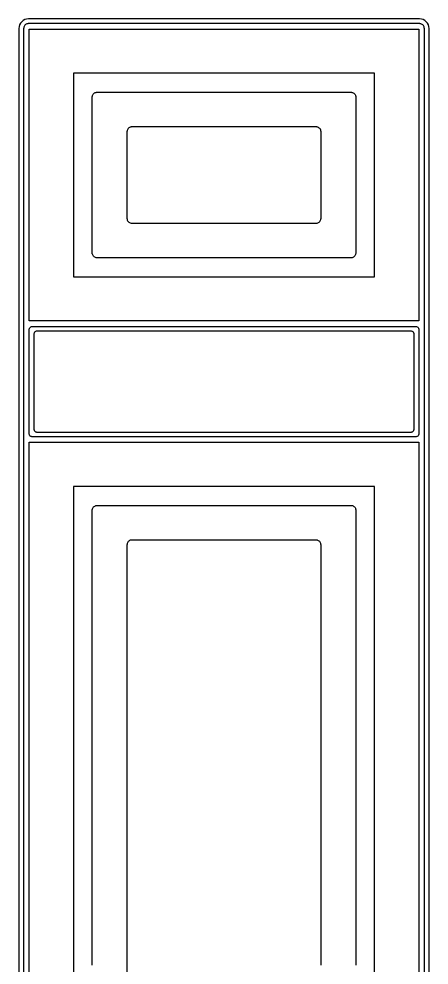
# Model space of a CAD drawing. Header units: millimetres. Extents: x 15277 to 15537, y 15262 to 16462.
# Drawn here: x 15277 to 15537, y 15862 to 16462 of the extents above; entities that cross this region are included whole.
import ezdxf

# ---------------------------------------------------------------- set-up
doc = ezdxf.new("R2010")
doc.units = ezdxf.units.MM

msp = doc.modelspace()

# ---------------------------------------------------------------- linework, layer by layer
for points in [[(15533.94, 16383.11), (15533.94, 16414.6), (15533.94, 16446.09), (15533.94, 16447.52), (15533.94, 16448.95), (15533.94, 16449.67), (15533.94, 16450.38), (15533.94, 16451.1), (15533.94, 16451.81), (15533.94, 16452.53, 0.000689), (15533.94, 16453.25, -0.000344), (15533.94, 16454.68, 0.001365), (15533.94, 16456.11, 0.006433), (15533.94, 16456.26, 0.01287), (15533.93, 16456.41, 0.050138), (15533.8, 16457.01, 0.088465), (15533.31, 16457.94, 0.088707), (15532.53, 16458.65, 0.076097), (15531.69, 16459.01, 0.025329), (15531.4, 16459.07, 0.011085), (15531.25, 16459.09, 0.011421), (15531.09, 16459.1, 0.008035), (15530.94, 16459.11, 0.001987), (15529.1, 16459.11, -0.001), (15528.18, 16459.11), (15527.72, 16459.11), (15527.26, 16459.11), (15526.79, 16459.11), (15526.33, 16459.11), (15525.41, 16459.11), (15524.49, 16459.11), (15523.57, 16459.11), (15520.34, 16459.11), (15517.12, 16459.11), (15513.89, 16459.11), (15510.67, 16459.11), (15497.76, 16459.11), (15490.16, 16459.11), (15482.56, 16459.11), (15474.96, 16459.11), (15467.35, 16459.11), (15452.15, 16459.11), (15436.94, 16459.11), (15376.94, 16459.11), (15336.39, 16459.11), (15295.84, 16459.11), (15294, 16459.11), (15292.16, 16459.11), (15291.24, 16459.11), (15290.31, 16459.11), (15289.39, 16459.11), (15288.47, 16459.11), (15288.01, 16459.11), (15287.55, 16459.11), (15287.09, 16459.11), (15286.63, 16459.11), (15286.17, 16459.11), (15285.71, 16459.11, -0.001), (15284.79, 16459.11, 0.001861), (15282.94, 16459.11, 0.00324), (15282.79, 16459.1, 0.009705), (15282.64, 16459.09, 0.049314), (15282.04, 16458.97, 0.088628), (15281.11, 16458.48, 0.088391), (15280.4, 16457.7, 0.075461), (15280.04, 16456.86, 0.024603), (15279.98, 16456.56, 0.012967), (15279.96, 16456.41, 0.016068), (15279.95, 16456.26, 0.003226), (15279.94, 16456.11, 0.001364), (15279.94, 16454.68, -0.000341), (15279.94, 16453.25, 0.000684), (15279.94, 16452.53), (15279.94, 16451.81), (15279.94, 16451.1), (15279.94, 16450.38), (15279.94, 16446.18), (15279.94, 16441.97), (15279.94, 16433.56, 0.000004), (15279.94, 16433.3), (15279.94, 16433.04), (15279.94, 16432.51), (15279.94, 16431.46), (15279.94, 16429.36), (15279.94, 16425.16), (15279.94, 16423.05), (15279.94, 16422.53, -0.000929), (15279.94, 16422), (15279.94, 16420.95), (15279.94, 16416.75), (15279.94, 16412.54), (15279.94, 16411.49, 0.00001), (15279.94, 16410.96), (15279.94, 16410.44), (15279.94, 16408.34), (15279.94, 16404.13), (15279.94, 16403.08, 0.00005), (15279.94, 16402.56), (15279.94, 16402.03), (15279.94, 16399.93), (15279.94, 16395.72), (15279.94, 16394.67, 0.00001), (15279.94, 16394.15), (15279.94, 16393.62), (15279.94, 16391.52), (15279.94, 16383.11), (15279.94, 16343.11), (15279.94, 15381.11)], [(15530.94, 16462.11), (15282.94, 16462.11, 0.414219), (15276.94, 16456.11), (15276.94, 15268.11, 0.414219), (15282.94, 15262.11), (15530.94, 15262.11, 0.414219), (15536.94, 15268.11), (15536.94, 16456.11, 0.414223), (15530.94, 16462.11)], [(15490.44, 16343.11), (15490.44, 16330.09), (15490.44, 16317.08), (15490.44, 16316.5), (15490.44, 16315.92), (15490.44, 16315.63), (15490.44, 16315.34), (15490.44, 16315.05, -0.001689), (15490.44, 16314.76), (15490.44, 16314.48, 0.001688), (15490.44, 16314.19, -0.00085), (15490.44, 16313.61, -0.006431), (15490.44, 16313.46, -0.012895), (15490.43, 16313.3, -0.05007), (15490.3, 16312.71, -0.088979), (15489.81, 16311.77, -0.088777), (15489.03, 16311.06, -0.076306), (15488.19, 16310.7, -0.024535), (15487.9, 16310.64, -0.009476), (15487.75, 16310.62, -0.015777), (15487.59, 16310.61, -0.012855), (15487.44, 16310.61, -0.002219), (15486.45, 16310.61, 0.000493), (15485.46, 16310.61), (15485.21, 16310.61), (15484.97, 16310.61), (15484.47, 16310.61), (15483.98, 16310.61), (15483.48, 16310.61), (15477.66, 16310.61), (15471.85, 16310.61), (15466.03, 16310.61), (15460.21, 16310.61), (15448.57, 16310.61), (15442.76, 16310.61), (15436.94, 16310.61), (15376.94, 16310.61), (15355.16, 16310.61), (15333.37, 16310.61), (15331.89, 16310.61), (15330.4, 16310.61), (15329.91, 16310.61), (15329.41, 16310.61, -0.00074), (15328.42, 16310.61), (15328.17, 16310.61), (15327.93, 16310.61, 0.00074), (15327.43, 16310.61, -0.002219), (15326.44, 16310.61, -0.01125), (15326.29, 16310.61, -0.014546), (15326.14, 16310.62, -0.049314), (15325.54, 16310.75, -0.08929), (15324.61, 16311.24, -0.088796), (15323.9, 16312.02, -0.076026), (15323.54, 16312.86, -0.02626), (15323.48, 16313.15, -0.012967), (15323.46, 16313.3, -0.01612), (15323.45, 16313.46, -0.006431), (15323.44, 16313.61, -0.001688), (15323.44, 16314.19, 0.001692), (15323.44, 16314.48), (15323.44, 16314.76, -0.001686), (15323.44, 16315.05), (15323.44, 16315.34), (15323.44, 16317.08), (15323.44, 16318.81), (15323.44, 16322.28, 0.000078), (15323.44, 16322.5), (15323.44, 16322.72), (15323.44, 16323.15), (15323.44, 16324.02), (15323.44, 16325.76), (15323.44, 16327.49), (15323.44, 16327.92, -0.000006), (15323.44, 16328.36), (15323.44, 16329.23), (15323.44, 16330.96), (15323.44, 16331.4, -0.000006), (15323.44, 16331.83), (15323.44, 16332.7), (15323.44, 16334.43), (15323.44, 16334.87, -0.000006), (15323.44, 16335.3), (15323.44, 16336.17), (15323.44, 16339.64, -0.000025), (15323.44, 16339.85), (15323.44, 16340.07), (15323.44, 16340.51), (15323.44, 16341.37), (15323.44, 16343.11), (15323.44, 16383.11), (15323.44, 16396.12), (15323.44, 16409.14), (15323.44, 16409.72), (15323.44, 16410.29), (15323.44, 16410.58), (15323.44, 16410.87), (15323.44, 16411.16), (15323.44, 16411.45, 0.00085), (15323.44, 16412.03, -0.001686), (15323.44, 16412.61, -0.006453), (15323.45, 16412.76, -0.016068), (15323.46, 16412.91, -0.050138), (15323.58, 16413.51, -0.089447), (15324.07, 16414.44, -0.088596), (15324.86, 16415.15, -0.074938), (15325.69, 16415.51, -0.025205), (15325.99, 16415.57, -0.011605), (15326.14, 16415.59, -0.009705), (15326.29, 16415.6, -0.00324), (15326.44, 16415.61, -0.001479), (15327.43, 16415.61, 0.000986), (15328.42, 16415.61), (15328.92, 16415.61), (15329.41, 16415.61), (15329.66, 16415.61), (15329.91, 16415.61), (15330.4, 16415.61), (15336.22, 16415.61), (15342.04, 16415.61), (15347.86, 16415.61), (15353.67, 16415.61), (15365.31, 16415.61), (15376.94, 16415.61), (15436.94, 16415.61), (15458.72, 16415.61), (15480.51, 16415.61), (15482, 16415.61), (15482.74, 16415.61), (15483.48, 16415.61), (15483.98, 16415.61), (15484.47, 16415.61), (15484.97, 16415.61), (15485.21, 16415.61), (15485.46, 16415.61, 0.00074), (15486.45, 16415.61, -0.001479), (15487.44, 16415.61, -0.008035), (15487.59, 16415.6, -0.010957), (15487.75, 16415.59, -0.049979), (15488.34, 16415.47, -0.088539), (15489.28, 16414.98, -0.088773), (15489.99, 16414.2, -0.076069), (15490.35, 16413.36, -0.026202), (15490.41, 16413.06, -0.012925), (15490.43, 16412.91, -0.012896), (15490.44, 16412.76, -0.006433), (15490.44, 16412.61, -0.00085), (15490.44, 16412.03, 0.001689), (15490.44, 16411.74), (15490.44, 16411.45), (15490.44, 16411.16), (15490.44, 16410.87), (15490.44, 16410.62, 0.00193), (15490.44, 16410.37), (15490.44, 16409.86), (15490.44, 16408.85), (15490.44, 16406.82), (15490.44, 16402.77), (15490.44, 16402.16), (15490.44, 16402.01, -0.00003), (15490.44, 16401.85), (15490.44, 16401.55), (15490.44, 16400.32), (15490.44, 16399.7), (15490.44, 16399.55, -0.00003), (15490.44, 16399.39), (15490.44, 16399.09), (15490.44, 16397.86), (15490.44, 16395.4), (15490.44, 16394.79), (15490.44, 16394.63, 0.003177), (15490.44, 16394.48), (15490.44, 16394.17), (15490.44, 16392.94), (15490.44, 16388.02, 0.000004), (15490.44, 16387.72), (15490.44, 16387.41), (15490.44, 16386.8), (15490.44, 16385.57), (15490.44, 16383.11), (15490.44, 16343.11)], [(15345.44, 16383.11), (15345.44, 16343.11), (15345.44, 16339.73), (15345.44, 16336.36), (15345.44, 16336.21), (15345.44, 16336.06), (15345.44, 16335.98), (15345.44, 16335.91), (15345.44, 16335.83), (15345.44, 16335.76, 0.000005), (15345.44, 16335.61, 0.00971), (15345.45, 16335.46, 0.01612), (15345.46, 16335.3, 0.062838), (15345.63, 16334.57, 0.089388), (15346.17, 16333.65, 0.089152), (15346.99, 16332.99, 0.088727), (15347.99, 16332.64, 0.010014), (15348.14, 16332.62, 0.014546), (15348.29, 16332.61, 0.008035), (15348.44, 16332.61, 0.002178), (15349, 16332.61), (15349.28, 16332.61), (15349.56, 16332.61, 0.00131), (15350.12, 16332.61), (15351.45, 16332.61), (15352.77, 16332.61), (15354.1, 16332.61), (15355.43, 16332.61), (15356.76, 16332.61), (15358.08, 16332.61), (15360.74, 16332.61), (15362.76, 16332.61), (15364.79, 16332.61), (15366.82, 16332.61), (15368.84, 16332.61), (15372.89, 16332.61), (15376.94, 16332.61), (15436.94, 16332.61), (15449.51, 16332.61), (15462.09, 16332.61), (15462.65, 16332.61), (15463.21, 16332.61), (15463.49, 16332.61), (15463.77, 16332.61), (15464.04, 16332.61), (15464.32, 16332.61), (15464.6, 16332.61, -0.001801), (15464.88, 16332.61, 0.001311), (15465.44, 16332.61, 0.008034), (15465.59, 16332.61, 0.014447), (15465.75, 16332.62, 0.050501), (15466.34, 16332.75, 0.088806), (15467.28, 16333.24, 0.088922), (15467.99, 16334.02, 0.076563), (15468.35, 16334.86, 0.03701), (15468.43, 16335.3, 0.012895), (15468.44, 16335.46, 0.00971), (15468.44, 16335.61, 0.003237), (15468.44, 16335.76), (15468.44, 16335.83), (15468.44, 16335.91, 0.000544), (15468.44, 16337.71), (15468.44, 16339.51), (15468.44, 16339.96, 0.000089), (15468.44, 16340.18), (15468.44, 16340.41), (15468.44, 16340.86, 0.000098), (15468.44, 16341.08), (15468.44, 16341.31), (15468.44, 16341.76, 0.000098), (15468.44, 16341.98), (15468.44, 16342.21), (15468.44, 16343.11), (15468.44, 16383.11), (15468.44, 16386.48), (15468.44, 16389.86), (15468.44, 16390.01), (15468.44, 16390.16), (15468.44, 16390.23), (15468.44, 16390.31), (15468.44, 16390.38), (15468.44, 16390.46, 0.000022), (15468.44, 16390.61, 0.009711), (15468.44, 16390.76, 0.01287), (15468.43, 16390.91, 0.062822), (15468.26, 16391.65, 0.088373), (15467.72, 16392.56, 0.08848), (15466.9, 16393.23, 0.088837), (15465.9, 16393.57, 0.011085), (15465.75, 16393.59, 0.011421), (15465.59, 16393.6, 0.008035), (15465.44, 16393.61, 0.001311), (15464.88, 16393.61, -0.000437), (15464.6, 16393.61), (15464.32, 16393.61), (15464.04, 16393.61), (15463.77, 16393.61), (15462.44, 16393.61), (15461.11, 16393.61), (15459.78, 16393.61), (15458.46, 16393.61), (15455.8, 16393.61), (15453.15, 16393.61), (15449.09, 16393.61), (15445.04, 16393.61), (15440.99, 16393.61), (15436.94, 16393.61), (15376.94, 16393.61), (15364.37, 16393.61), (15351.8, 16393.61), (15351.24, 16393.61), (15350.68, 16393.61), (15350.4, 16393.61, -0.000437), (15350.12, 16393.61), (15349.84, 16393.61), (15349.56, 16393.61, -0.001311), (15349, 16393.61, 0.000437), (15348.44, 16393.61, 0.006446), (15348.29, 16393.6, 0.009705), (15348.14, 16393.59, 0.049314), (15347.54, 16393.47, 0.088628), (15346.61, 16392.98, 0.088391), (15345.9, 16392.2, 0.07594), (15345.54, 16391.36, 0.038135), (15345.46, 16390.91, 0.016068), (15345.45, 16390.76, 0.00971), (15345.44, 16390.61, 0.000013), (15345.44, 16390.46), (15345.44, 16390.38), (15345.44, 16390.31, 0.000545), (15345.44, 16388.51), (15345.44, 16386.71), (15345.44, 16386.26, 0.000022), (15345.44, 16386.03), (15345.44, 16385.81), (15345.44, 16385.36, 0.000003), (15345.44, 16385.13), (15345.44, 16384.91), (15345.44, 16384.46, 0.000003), (15345.44, 16384.23), (15345.44, 16384.01), (15345.44, 16383.11)], [(15436.94, 16197.11), (15376.94, 16197.11), (15337.47, 16197.11), (15298, 16197.11), (15296.21, 16197.11), (15294.41, 16197.11), (15293.52, 16197.11), (15293.07, 16197.11), (15292.62, 16197.11), (15291.72, 16197.11), (15290.82, 16197.11), (15289.93, 16197.11), (15289.48, 16197.11), (15289.03, 16197.11, -0.000408), (15288.58, 16197.11), (15288.13, 16197.11, 0.001213), (15287.24, 16197.11, -0.002306), (15285.44, 16197.11, -0.011676), (15285.32, 16197.11, -0.023025), (15285.19, 16197.12, -0.047507), (15284.82, 16197.21, -0.095497), (15284.17, 16197.57, -0.094685), (15283.69, 16198.14, -0.078807), (15283.48, 16198.73, -0.015709), (15283.46, 16198.86, -0.01172), (15283.45, 16198.98, -0.007752), (15283.44, 16199.05), (15283.44, 16199.11, -0.002264), (15283.44, 16200.4, 0.000382), (15283.44, 16201.7, -0.000755), (15283.44, 16202.34), (15283.44, 16202.99, 0.000755), (15283.44, 16203.64), (15283.44, 16204.28, -0.000159), (15283.44, 16207.36, 0.000953), (15283.44, 16210.43, -0.000039), (15283.44, 16210.62), (15283.44, 16210.82), (15283.44, 16211.2), (15283.44, 16211.97), (15283.44, 16213.51), (15283.44, 16216.58), (15283.44, 16222.73), (15283.44, 16225.8), (15283.44, 16227.34), (15283.44, 16228.1), (15283.44, 16228.49, -0.000015), (15283.44, 16228.87), (15283.44, 16241.17), (15283.44, 16247.31, 0.000099), (15283.44, 16247.51), (15283.44, 16247.7), (15283.44, 16248.08), (15283.44, 16248.85), (15283.44, 16250.39), (15283.44, 16253.46), (15283.44, 16254.76), (15283.44, 16255.4), (15283.44, 16255.73), (15283.44, 16255.89, 0.000128), (15283.44, 16256.05, -0.000031), (15283.44, 16256.21), (15283.44, 16256.37), (15283.44, 16256.7), (15283.44, 16257.34), (15283.44, 16258.64), (15283.44, 16259.28), (15283.44, 16259.93), (15283.44, 16260.58), (15283.44, 16261.23), (15283.44, 16261.87, -0.000756), (15283.44, 16262.52, 0.000382), (15283.44, 16263.81, -0.002263), (15283.44, 16265.11, -0.00778), (15283.45, 16265.23, -0.019516), (15283.46, 16265.36, -0.061312), (15283.58, 16265.84, -0.094163), (15283.98, 16266.48, -0.094053), (15284.59, 16266.92, -0.062832), (15285.07, 16267.07, -0.014414), (15285.19, 16267.09, -0.017278), (15285.32, 16267.1, -0.005791), (15285.44, 16267.11, -0.001913), (15287.24, 16267.11, 0.000408), (15289.03, 16267.11), (15289.93, 16267.11), (15290.82, 16267.11, 0.000408), (15292.62, 16267.11), (15297.1, 16267.11), (15299.35, 16267.11), (15301.59, 16267.11), (15311.01, 16267.11), (15320.43, 16267.11), (15329.85, 16267.11), (15339.27, 16267.11), (15358.1, 16267.11), (15367.52, 16267.11), (15376.94, 16267.11), (15436.94, 16267.11), (15476.41, 16267.11), (15515.88, 16267.11), (15517.68, 16267.11), (15519.47, 16267.11), (15520.37, 16267.11), (15521.27, 16267.11), (15522.16, 16267.11), (15522.61, 16267.11), (15523.06, 16267.11, -0.000408), (15524.85, 16267.11, 0.000408), (15526.65, 16267.11, -0.002041), (15528.44, 16267.11, -0.009677), (15528.57, 16267.1, -0.019276), (15528.69, 16267.09, -0.047507), (15529.06, 16267.01, -0.09439), (15529.72, 16266.65, -0.09452), (15530.19, 16266.07, -0.078807), (15530.41, 16265.48, -0.015709), (15530.43, 16265.36, -0.019517), (15530.44, 16265.23, -0.011672), (15530.44, 16265.11, -0.002264), (15530.44, 16263.81, 0.000755), (15530.44, 16262.52, -0.000755), (15530.44, 16261.87), (15530.44, 16261.23), (15530.44, 16260.58), (15530.44, 16259.93), (15530.44, 16256.86), (15530.44, 16253.78), (15530.44, 16247.64, -0.000108), (15530.44, 16247.45), (15530.44, 16247.25), (15530.44, 16246.87), (15530.44, 16246.1), (15530.44, 16244.56), (15530.44, 16241.49), (15530.44, 16239.95), (15530.44, 16239.57, 0.001271), (15530.44, 16239.19), (15530.44, 16238.42), (15530.44, 16235.34), (15530.44, 16232.27), (15530.44, 16231.5, -0.001274), (15530.44, 16231.12), (15530.44, 16230.73), (15530.44, 16229.2), (15530.44, 16226.12), (15530.44, 16225.35, -0.001272), (15530.44, 16224.97), (15530.44, 16224.59), (15530.44, 16223.05), (15530.44, 16219.98), (15530.44, 16219.21, -0.001272), (15530.44, 16218.82), (15530.44, 16218.44), (15530.44, 16216.9), (15530.44, 16210.76), (15530.44, 16208.17), (15530.44, 16205.58), (15530.44, 16204.93), (15530.44, 16204.28), (15530.44, 16203.64), (15530.44, 16202.99), (15530.44, 16202.34, -0.000755), (15530.44, 16201.7, 0.000755), (15530.44, 16200.4, -0.002265), (15530.44, 16199.11, -0.007751), (15530.44, 16198.98, -0.015634), (15530.43, 16198.86, -0.046556), (15530.34, 16198.49, -0.093778), (15529.98, 16197.83, -0.094204), (15529.41, 16197.36, -0.079376), (15528.82, 16197.14, -0.015812), (15528.69, 16197.12, -0.023263), (15528.57, 16197.11, -0.011676), (15528.44, 16197.11, -0.002041), (15526.65, 16197.11, 0.00051), (15524.85, 16197.11, -0.000408), (15523.06, 16197.11), (15522.16, 16197.11), (15521.27, 16197.11), (15519.02, 16197.11), (15516.78, 16197.11), (15514.54, 16197.11), (15512.3, 16197.11), (15502.88, 16197.11), (15493.46, 16197.11), (15484.04, 16197.11), (15474.62, 16197.11), (15455.78, 16197.11), (15446.36, 16197.11), (15436.94, 16197.11)], [(15436.94, 16200.11), (15475.12, 16200.11), (15513.29, 16200.11), (15515.03, 16200.11), (15516.77, 16200.11), (15517.63, 16200.11), (15518.07, 16200.11), (15518.5, 16200.11), (15519.37, 16200.11), (15520.24, 16200.11, 0.000422), (15521.97, 16200.11), (15522.4, 16200.11), (15522.84, 16200.11, -0.000844), (15523.71, 16200.11, 0.002532), (15525.44, 16200.11, 0.008023), (15525.5, 16200.11, 0.011659), (15525.57, 16200.11, 0.017716), (15525.69, 16200.12, 0.047248), (15526.06, 16200.21, 0.094192), (15526.72, 16200.57, 0.094032), (15527.19, 16201.14, 0.079513), (15527.41, 16201.73, 0.011891), (15527.43, 16201.86, 0.015617), (15527.44, 16201.98, 0.007751), (15527.44, 16202.11, 0.002076), (15527.44, 16203.28, -0.00083), (15527.44, 16204.46, 0.00083), (15527.44, 16205.05), (15527.44, 16205.64), (15527.44, 16206.23), (15527.44, 16206.81, 0.000167), (15527.44, 16209.76, -0.000996), (15527.44, 16212.7, 0.00003), (15527.44, 16212.88), (15527.44, 16213.06), (15527.44, 16213.43), (15527.44, 16214.17), (15527.44, 16215.64), (15527.44, 16218.58), (15527.44, 16230.34), (15527.44, 16233.28), (15527.44, 16234.02, 0.001328), (15527.44, 16234.39), (15527.44, 16234.76), (15527.44, 16236.23), (15527.44, 16239.17), (15527.44, 16239.9, 0.000041), (15527.44, 16240.27), (15527.44, 16240.64), (15527.44, 16242.11), (15527.44, 16245.05), (15527.44, 16245.78, 0.001328), (15527.44, 16246.15), (15527.44, 16246.52), (15527.44, 16247.99), (15527.44, 16253.87), (15527.44, 16255.05), (15527.44, 16256.23), (15527.44, 16256.81), (15527.44, 16257.4), (15527.44, 16257.99), (15527.44, 16258.58), (15527.44, 16259.17, 0.000831), (15527.44, 16259.76, -0.00083), (15527.44, 16260.93, 0.00249), (15527.44, 16262.11, 0.007815), (15527.44, 16262.23, 0.019517), (15527.43, 16262.36, 0.04518), (15527.34, 16262.73, 0.094466), (15526.98, 16263.38, 0.094205), (15526.41, 16263.86, 0.079073), (15525.82, 16264.07, 0.013396), (15525.69, 16264.09, 0.017041), (15525.57, 16264.1, 0.009773), (15525.44, 16264.11, 0.00211), (15523.71, 16264.11, -0.000422), (15521.97, 16264.11, 0.000507), (15520.24, 16264.11), (15519.8, 16264.11), (15519.37, 16264.11), (15518.5, 16264.11), (15515.9, 16264.11), (15513.29, 16264.11), (15510.69, 16264.11), (15508.09, 16264.11), (15499.19, 16264.11), (15490.3, 16264.11), (15481.41, 16264.11), (15472.51, 16264.11), (15454.73, 16264.11), (15445.83, 16264.11), (15436.94, 16264.11), (15376.94, 16264.11), (15338.77, 16264.11), (15300.59, 16264.11), (15298.85, 16264.11), (15297.12, 16264.11), (15296.25, 16264.11), (15295.38, 16264.11), (15294.52, 16264.11), (15294.08, 16264.11), (15293.65, 16264.11, 0.000507), (15291.91, 16264.11, -0.000422), (15290.18, 16264.11, 0.00211), (15288.44, 16264.11, 0.009773), (15288.32, 16264.1, 0.017517), (15288.19, 16264.09, 0.046403), (15287.82, 16264.01, 0.094778), (15287.17, 16263.65, 0.094701), (15286.69, 16263.07, 0.078807), (15286.48, 16262.48, 0.015708), (15286.46, 16262.36, 0.011726), (15286.45, 16262.23, 0.007815), (15286.44, 16262.11, 0.00166), (15286.44, 16260.93, -0.000415), (15286.44, 16259.76, 0.00083), (15286.44, 16259.17), (15286.44, 16258.58, -0.00083), (15286.44, 16257.99), (15286.44, 16257.4, 0.000166), (15286.44, 16254.46, -0.000996), (15286.44, 16251.52, 0.000001), (15286.44, 16251.34), (15286.44, 16251.15), (15286.44, 16250.78), (15286.44, 16250.05), (15286.44, 16248.58), (15286.44, 16245.64), (15286.44, 16233.87), (15286.44, 16230.93), (15286.44, 16230.2, 0.000012), (15286.44, 16229.83), (15286.44, 16229.46), (15286.44, 16227.99), (15286.44, 16225.05), (15286.44, 16224.31, 0.000012), (15286.44, 16223.95), (15286.44, 16223.58), (15286.44, 16222.11), (15286.44, 16219.17), (15286.44, 16218.43, 0.000012), (15286.44, 16218.06), (15286.44, 16217.7), (15286.44, 16216.23), (15286.44, 16210.34), (15286.44, 16209.17), (15286.44, 16207.99), (15286.44, 16207.4), (15286.44, 16206.81), (15286.44, 16206.23), (15286.44, 16205.64), (15286.44, 16205.05, 0.00083), (15286.44, 16204.46, -0.000415), (15286.44, 16203.28, 0.00166), (15286.44, 16202.11), (15286.44, 16202.05, 0.007752), (15286.45, 16201.98, 0.015625), (15286.46, 16201.86, 0.047866), (15286.54, 16201.49, 0.094369), (15286.9, 16200.83, 0.094204), (15287.48, 16200.36, 0.078961), (15288.07, 16200.14, 0.016329), (15288.19, 16200.12, 0.017516), (15288.32, 16200.11, 0.01246), (15288.38, 16200.11, 0.008295), (15288.44, 16200.11, 0.002532), (15290.18, 16200.11, -0.000844), (15291.05, 16200.11), (15291.48, 16200.11), (15291.91, 16200.11), (15292.35, 16200.11), (15292.78, 16200.11), (15293.65, 16200.11, -0.000507), (15295.38, 16200.11), (15297.99, 16200.11), (15300.59, 16200.11), (15305.8, 16200.11), (15314.69, 16200.11), (15323.58, 16200.11), (15332.48, 16200.11), (15341.37, 16200.11), (15359.16, 16200.11), (15368.05, 16200.11), (15376.94, 16200.11), (15436.94, 16200.11)], [(15323.44, 15862.11), (15323.44, 15888.1), (15323.44, 15894.6), (15323.44, 15896.23), (15323.44, 15896.63, -0.002405), (15323.44, 15896.83), (15323.44, 15897.04), (15323.44, 15897.85), (15323.44, 15901.1), (15323.44, 15914.1), (15323.44, 15940.09), (15323.44, 15946.59), (15323.44, 15948.21), (15323.44, 15948.62, -0.002405), (15323.44, 15948.82), (15323.44, 15949.03), (15323.44, 15949.84), (15323.44, 15953.09), (15323.44, 15966.08), (15323.44, 16070.06), (15323.44, 16080.13), (15323.44, 16090.2), (15323.44, 16095.23), (15323.44, 16100.26, 0.003108), (15323.44, 16100.42), (15323.44, 16100.58), (15323.44, 16100.89), (15323.44, 16101.52), (15323.44, 16102.78), (15323.44, 16105.3), (15323.44, 16107.82), (15323.44, 16109.08), (15323.44, 16109.7), (15323.44, 16110.02), (15323.44, 16110.18, -0.000012), (15323.44, 16110.33, -0.003106), (15323.44, 16110.49), (15323.44, 16110.65), (15323.44, 16110.96), (15323.44, 16111.59), (15323.44, 16112.85), (15323.44, 16115.37), (15323.44, 16117.89), (15323.44, 16119.14), (15323.44, 16119.77), (15323.44, 16120.09), (15323.44, 16120.25, 0.000023), (15323.44, 16120.4), (15323.44, 16122.92), (15323.44, 16123.55, 0.000107), (15323.44, 16123.86), (15323.44, 16124.18), (15323.44, 16125.44), (15323.44, 16126.07, 0.000107), (15323.44, 16126.38), (15323.44, 16126.7), (15323.44, 16127.32), (15323.44, 16127.64), (15323.44, 16127.8, -0.000012), (15323.44, 16127.95, 0.000776), (15323.44, 16129.21, -0.000388), (15323.44, 16130.47, 0.000436), (15323.44, 16140.54, 0.000388), (15323.43, 16143.06, -0.000582), (15323.42, 16145.57, -0.003104), (15323.44, 16150.61, -0.006431), (15323.45, 16150.76, -0.016115), (15323.46, 16150.91, -0.036976), (15323.54, 16151.36, -0.088778), (15323.98, 16152.32, -0.07566), (15324.61, 16152.98, -0.075963), (15325.4, 16153.42, -0.051581), (15325.99, 16153.57, -0.011343), (15326.14, 16153.59, -0.011831), (15326.29, 16153.6, -0.008034), (15326.44, 16153.61, -0.002219), (15327.43, 16153.61, 0.00074), (15328.42, 16153.61), (15328.67, 16153.61), (15328.92, 16153.61), (15329.41, 16153.61), (15329.91, 16153.61), (15330.4, 16153.61), (15336.22, 16153.61), (15342.04, 16153.61), (15347.86, 16153.61), (15353.67, 16153.61), (15365.31, 16153.61), (15376.94, 16153.61), (15436.94, 16153.61)], [(15436.94, 16153.61), (15458.73, 16153.61), (15480.51, 16153.61), (15482, 16153.61), (15483.48, 16153.61), (15483.98, 16153.61), (15484.47, 16153.61), (15484.97, 16153.61), (15485.21, 16153.61), (15485.46, 16153.61, 0.00074), (15486.45, 16153.61, -0.001479), (15487.44, 16153.61, -0.008035), (15487.59, 16153.6, -0.011612), (15487.75, 16153.59, -0.048784), (15488.34, 16153.47, -0.088479), (15489.28, 16152.98, -0.088827), (15489.99, 16152.2, -0.076012), (15490.35, 16151.36, -0.024661), (15490.41, 16151.06, -0.012907), (15490.43, 16150.91, -0.016115), (15490.44, 16150.76, -0.006431), (15490.44, 16150.61, -0.004946), (15490.47, 16145.57, 0.000388), (15490.44, 16140.54, 0.000485), (15490.44, 16130.47), (15490.44, 16129.84), (15490.44, 16129.21), (15490.44, 16127.95, -0.000023), (15490.44, 16127.8), (15490.44, 16127.64), (15490.44, 16127.32), (15490.44, 16126.7), (15490.44, 16126.07), (15490.44, 16125.75, -0.000204), (15490.44, 16125.44), (15490.44, 16122.92), (15490.44, 16122.6, 0.001552), (15490.44, 16122.29), (15490.44, 16121.66), (15490.44, 16121.35, 0.001552), (15490.44, 16121.03), (15490.44, 16120.4), (15490.44, 16119.77), (15490.44, 16119.62, 0.003103), (15490.44, 16119.46), (15490.44, 16119.14), (15490.44, 16117.89), (15490.44, 16115.37), (15490.44, 16114.11), (15490.44, 16113.79, -0.000033), (15490.44, 16113.48), (15490.44, 16112.85), (15490.44, 16110.33), (15490.44, 16105.3), (15490.44, 16100.26), (15490.44, 16092.71), (15490.44, 16085.16), (15490.44, 16077.61), (15490.44, 16073.83), (15490.44, 16071.95), (15490.44, 16071), (15490.44, 16070.53), (15490.44, 16070.29, -0.002073), (15490.44, 16070.06), (15490.44, 16018.07), (15490.44, 15966.08, -0.000162), (15490.44, 15965.88), (15490.44, 15965.68), (15490.44, 15965.27), (15490.44, 15964.46), (15490.44, 15962.83), (15490.44, 15959.59), (15490.44, 15953.09), (15490.44, 15940.09), (15490.44, 15914.1), (15490.44, 15901.1), (15490.44, 15897.85), (15490.44, 15897.04), (15490.44, 15896.83, 0.002405), (15490.44, 15896.63), (15490.44, 15896.23), (15490.44, 15894.6), (15490.44, 15888.1), (15490.44, 15862.11)], [(15468.44, 15862.11), (15468.44, 15885.78), (15468.44, 15891.7), (15468.44, 15893.18), (15468.44, 15893.55, 0.000032), (15468.44, 15893.74), (15468.44, 15893.92), (15468.44, 15894.66), (15468.44, 15897.62), (15468.44, 15909.46), (15468.44, 15933.13), (15468.44, 15939.05), (15468.44, 15940.53), (15468.44, 15940.9, 0.000007), (15468.44, 15941.09), (15468.44, 15941.27), (15468.44, 15942.01), (15468.44, 15944.97), (15468.44, 15956.81), (15468.44, 15980.48), (15468.44, 15986.4), (15468.44, 15987.88), (15468.44, 15988.25, 0.000007), (15468.44, 15988.44), (15468.44, 15988.62), (15468.44, 15989.36), (15468.44, 15992.32), (15468.44, 16004.16), (15468.44, 16051.51), (15468.44, 16061.15), (15468.44, 16070.78), (15468.44, 16075.6), (15468.44, 16080.42), (15468.44, 16085.24), (15468.44, 16090.06), (15468.44, 16092.47), (15468.44, 16093.07, 0.000061), (15468.44, 16093.37), (15468.44, 16093.67), (15468.44, 16094.88), (15468.44, 16097.29), (15468.44, 16098.49, -0.000811), (15468.44, 16099.09), (15468.44, 16099.7), (15468.44, 16100.3, -0.001621), (15468.44, 16100.6), (15468.44, 16100.9), (15468.44, 16101.5, -0.001621), (15468.44, 16101.8), (15468.44, 16102.11), (15468.44, 16104.52, 0.000002), (15468.44, 16105.12), (15468.44, 16105.72), (15468.44, 16106.32), (15468.44, 16106.62, 0.000192), (15468.44, 16106.92), (15468.44, 16108.13), (15468.44, 16108.73), (15468.44, 16109.33, -0.000507), (15468.44, 16118.97, -0.000406), (15468.46, 16123.79, 0.004965), (15468.44, 16128.61, 0.006431), (15468.44, 16128.76, 0.016115), (15468.43, 16128.91, 0.036977), (15468.35, 16129.36, 0.088328), (15467.9, 16130.32, 0.075543), (15467.28, 16130.98, 0.075578), (15466.48, 16131.42, 0.051581), (15465.9, 16131.57, 0.011344), (15465.75, 16131.59, 0.011832), (15465.59, 16131.6, 0.008035), (15465.44, 16131.61, 0.001575), (15464.88, 16131.61, -0.001575), (15464.32, 16131.61, 0.001801), (15464.04, 16131.61), (15463.77, 16131.61), (15462.44, 16131.61), (15461.11, 16131.61), (15459.78, 16131.61), (15458.46, 16131.61), (15455.8, 16131.61), (15453.15, 16131.61), (15451.12, 16131.61), (15449.09, 16131.61), (15445.04, 16131.61), (15440.99, 16131.61), (15436.94, 16131.61), (15376.94, 16131.61), (15364.37, 16131.61), (15358.08, 16131.61), (15351.8, 16131.61), (15351.24, 16131.61), (15350.68, 16131.61), (15350.4, 16131.61), (15350.12, 16131.61), (15349.84, 16131.61, 0.000437), (15349.56, 16131.61, -0.001311), (15349, 16131.61, 0.001311), (15348.44, 16131.61, 0.008034), (15348.29, 16131.6, 0.011831), (15348.14, 16131.59, 0.049544), (15347.54, 16131.47, 0.088319), (15346.61, 16130.98, 0.088826), (15345.9, 16130.2, 0.076012), (15345.54, 16129.36, 0.02466), (15345.48, 16129.06, 0.012906), (15345.46, 16128.91, 0.016115), (15345.45, 16128.76, 0.00643), (15345.44, 16128.61, 0.004965), (15345.42, 16123.79, -0.000304), (15345.44, 16118.97, -0.000507), (15345.44, 16109.33), (15345.44, 16108.73), (15345.44, 16108.13), (15345.44, 16106.92, 0.000002), (15345.44, 16106.62), (15345.44, 16106.32), (15345.44, 16105.72), (15345.44, 16105.12, 0.000029), (15345.44, 16104.52), (15345.44, 16102.11), (15345.44, 16101.8, -0.000061), (15345.44, 16101.5), (15345.44, 16100.9), (15345.44, 16100.6, -0.000024), (15345.44, 16100.3), (15345.44, 16099.7), (15345.44, 16099.09, -0.000081), (15345.44, 16098.49), (15345.44, 16097.29), (15345.44, 16094.88), (15345.44, 16093.67), (15345.44, 16093.37, 0.001621), (15345.44, 16093.07), (15345.44, 16092.47), (15345.44, 16090.06), (15345.44, 16085.24), (15345.44, 16080.42), (15345.44, 16073.19), (15345.44, 16065.97), (15345.44, 16058.74), (15345.44, 16055.12), (15345.44, 16053.32), (15345.44, 16052.41), (15345.44, 16051.96), (15345.44, 16051.74, 0.002162), (15345.44, 16051.51)], [(15345.44, 16051.51), (15345.44, 16004.16), (15345.44, 15956.81, 0.000037), (15345.44, 15956.62), (15345.44, 15956.44), (15345.44, 15956.07), (15345.44, 15955.33), (15345.44, 15953.85), (15345.44, 15950.89), (15345.44, 15944.97), (15345.44, 15933.13), (15345.44, 15909.46), (15345.44, 15897.62), (15345.44, 15894.66), (15345.44, 15893.92), (15345.44, 15893.74, -0.000007), (15345.44, 15893.55), (15345.44, 15893.18), (15345.44, 15891.7), (15345.44, 15885.78), (15345.44, 15862.11), (15345.44, 15838.43)]]:
    msp.add_lwpolyline(points, format="xyb")
for points in [[(15530.44, 16383.11), (15530.44, 16343.11), (15530.44, 16270.61), (15436.94, 16270.61), (15376.94, 16270.61), (15283.44, 16270.61), (15283.44, 16343.11), (15283.44, 16383.11), (15283.44, 16455.61), (15376.94, 16455.61), (15436.94, 16455.61), (15530.44, 16455.61), (15530.44, 16383.11)], [(15502.44, 16343.11), (15502.44, 16383.11), (15502.44, 16427.61), (15436.94, 16427.61), (15376.94, 16427.61), (15311.44, 16427.61), (15311.44, 16383.11), (15311.44, 16343.11), (15311.44, 16298.61), (15376.94, 16298.61), (15436.94, 16298.61), (15502.44, 16298.61), (15502.44, 16343.11)], [(15533.94, 15381.11), (15533.94, 16343.11), (15533.94, 16383.11)], [(15530.44, 16193.61), (15530.44, 15530.61), (15436.94, 15530.61), (15376.94, 15530.61), (15283.44, 15530.61), (15283.44, 16193.61), (15376.94, 16193.61), (15436.94, 16193.61), (15530.44, 16193.61)], [(15436.94, 16165.61), (15376.94, 16165.61), (15311.44, 16165.61), (15311.44, 15558.61), (15376.94, 15558.61), (15436.94, 15558.61), (15502.44, 15558.61), (15502.44, 16165.61), (15436.94, 16165.61)]]:
    msp.add_lwpolyline(points)

doc.saveas('drawing.dxf')
